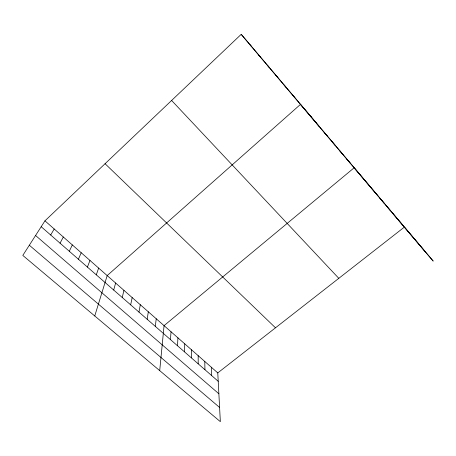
<?xml version="1.0" encoding="UTF-8"?>
<svg xmlns="http://www.w3.org/2000/svg" width="456" height="456" viewBox="0 0 456 456"><rect width="100%" height="100%" fill="white"/><g stroke="black" fill="none" stroke-linecap="round" stroke-linejoin="round"><path stroke-width="0.68" d="M191.377 357.869L191.503 349.786M184.475 351.844L184.754 343.852M177.504 345.756L177.931 337.85M170.447 339.595L171.034 331.78M159.708 370.625L164.063 325.647L354.147 167.791L377.859 195.789M155.308 326.371L156.237 318.761M147.197 319.291L148.314 311.79M138.989 312.121L140.294 304.733M130.667 304.853L132.172 297.586M122.242 297.494L123.946 290.347M113.704 290.039L115.619 283.016M94.751 315.962L107.183 275.595L300.487 104.39L316.549 123.245M96.296 274.837L98.638 268.077M87.415 267.085L89.98 260.456M78.421 259.225L81.208 252.744M69.301 251.262L72.327 244.923M60.055 243.19L63.321 237M50.69 235.005L54.201 228.975M44.956 220.841L22.8 255.417L220.345 421.657L217.774 372.905L44.956 220.841L241.207 34.342L433.2 261.094L404.352 227.116L217.774 372.905M29.332 245.225L219.598 407.47M35.568 235.49L218.874 393.779M41.188 226.712L218.219 381.313M105.068 163.715L275.492 327.807M171.621 100.474L338.802 278.337M250.053 44.796L251.507 46.489M258.769 55.096L260.444 57.051M267.358 65.242L269.257 67.459M275.823 75.246L277.932 77.714M284.162 85.101L286.476 87.814M292.382 94.814L294.901 97.766M308.478 113.835L311.374 117.238M316.356 123.143L319.439 126.762M324.125 132.32L327.385 136.15M331.786 141.371L335.217 145.407M339.344 150.298L342.94 154.533M346.794 159.104L350.55 163.527M379.848 198.16L384.294 203.399M386.084 205.531L390.649 210.911M392.245 212.809L396.937 218.333M398.333 220.009L403.138 225.669M241.207 34.342L424.73 251.119M211.31 367.222L211.618 375.55M204.778 361.471L204.944 369.719M198.178 355.663L198.195 363.825"/></g></svg>
